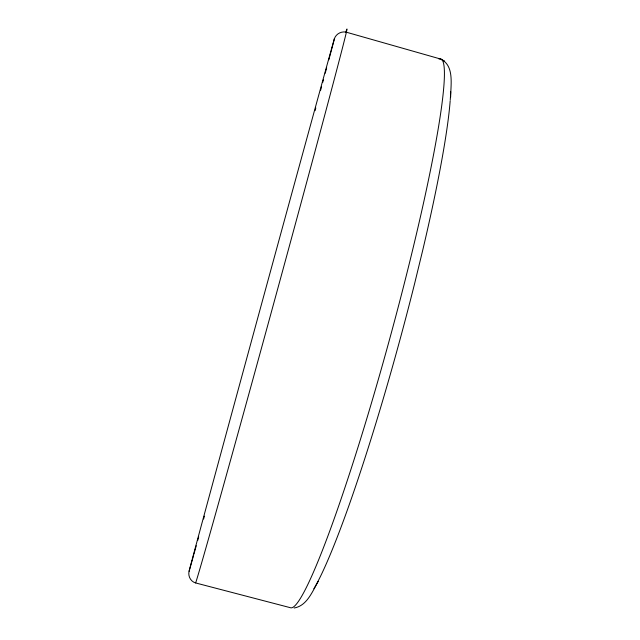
<?xml version="1.0" encoding="UTF-8"?>
<svg xmlns="http://www.w3.org/2000/svg" width="640" height="640" viewBox="0 0 640 640"><rect width="100%" height="100%" fill="white"/><g stroke="black" fill="none" stroke-linecap="round" stroke-linejoin="round"><path stroke-width="0.96" d="M450.648 97.136C450.672 84.736 454.64 65.248 440.368 58.96L345.944 32.088C340.944 31.168 335.704 34.128 334.28 39.08A276.88 0.44 -74.7 0 0 331.08 50.416A274.6 0.432 -74.7 0 0 326.84 65.72A276.824 0.44 -74.7 0 0 315.776 105.872A274.112 0.432 -74.7 0 0 309.752 127.832A277 0.44 -74.7 0 0 286.44 212.944L277.544 245.464A276.968 0.44 -74.7 0 0 249.752 347.312A274.176 0.432 -74.7 0 0 236.992 394.136A276.76 0.44 -74.7 0 0 218.496 462.16A274.744 0.432 -74.7 0 0 209.248 496.224A276.8 0.44 -74.7 0 0 197.608 539.24A274 0.432 -74.7 0 0 194.232 551.776A277.136 0.44 -74.7 0 0 189.168 570.872C187.72 575.856 190.536 581.536 195.632 582.944L290.68 607.776A284.44 24.624 -74.7 0 0 391.408 332.584A284.44 24.624 -74.7 0 0 439.048 59.088M326.664 67.832L325.896 70.672A277.424 0.44 -74.7 0 1 325.2 73.248M189.08 571.288L189.192 570.952A277.256 0.44 -74.7 0 0 192.224 560.232M318.216 581.416C312.36 591.392 307.08 605.832 294.16 608M441.496 59.528L444.552 61.056M345.728 32.536A285.504 1.744 -74.7 0 1 274.48 300.648A285.504 1.744 -74.7 0 1 195.632 582.944M323.496 79.576A277.424 0.44 -74.7 0 1 322.728 82.408M321.544 86.8A277.424 0.44 -74.7 0 1 320.584 90.328M315.808 107.976A277.424 0.44 -74.7 0 1 315.088 110.64M331.456 50A277.264 0.44 -74.7 0 0 334.04 40.224A273.816 0.432 -74.7 0 0 334.28 39.08M331.2 50.952A277.264 0.44 -74.7 0 1 328.832 59.792M193.64 555.152A277.256 0.44 -74.7 0 1 192.488 559.28M196.248 545.72A273.64 0.432 -74.7 0 1 193.888 554.264M204.4 516.152A277.072 0.44 -74.7 0 1 203.608 519.024M198.696 536.872A277.072 0.44 -74.7 0 1 197.68 540.544M450.696 91.672A273.384 25.72 -74.7 0 1 450.256 99.704M450.192 100.632A275.6 25.904 -74.7 0 1 444.88 142.192A272.904 25.688 -74.7 0 1 440.968 164.624A275.768 25.912 -74.7 0 1 422.624 250.64L414.704 283.232A275.736 25.904 -74.7 0 1 387.376 384.616A272.96 25.704 -74.7 0 1 373.544 430.88A275.536 25.896 -74.7 0 1 351.72 497.632A273.528 25.744 -74.7 0 1 339.696 530.768A275.576 25.904 -74.7 0 1 322.528 572.088A272.784 25.672 -74.7 0 1 316.632 583.896A275.912 25.936 -74.7 0 1 313.88 588.76"/></g></svg>
